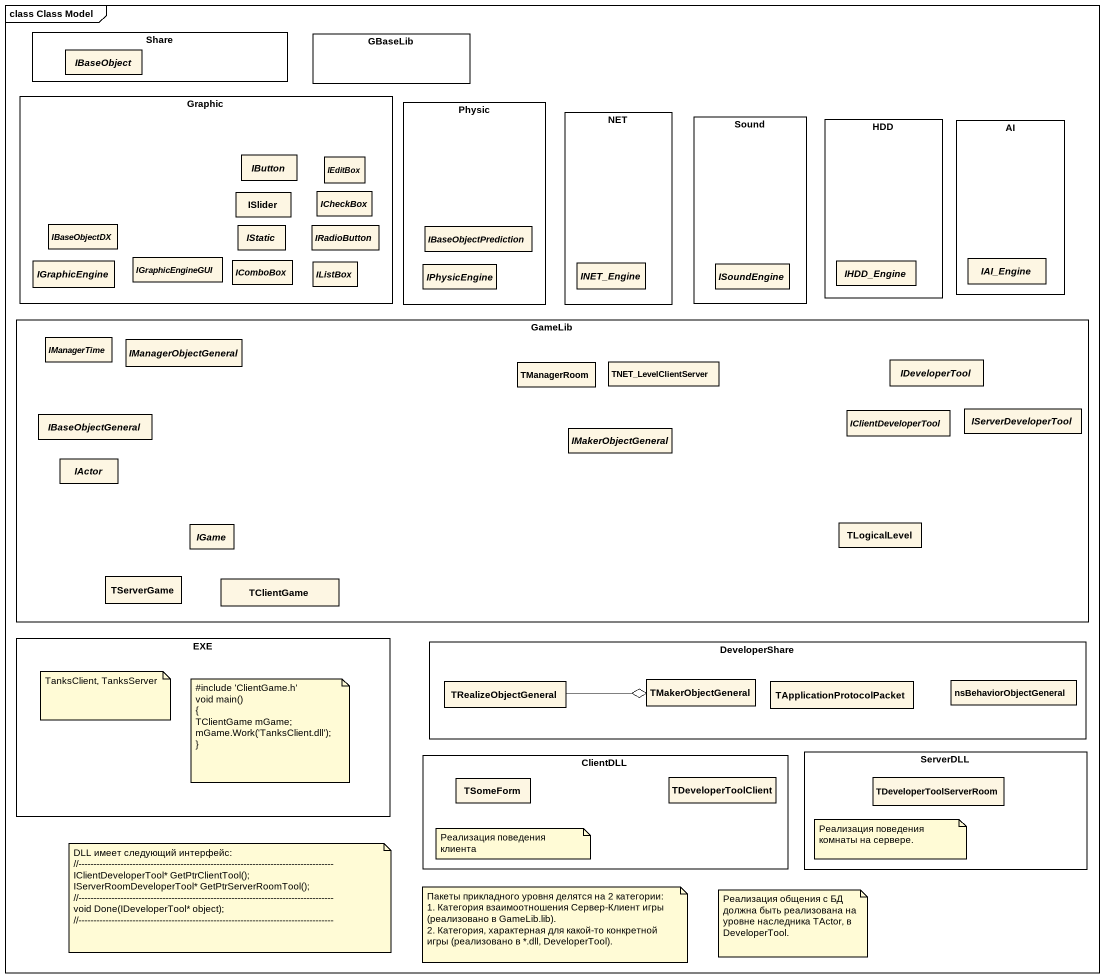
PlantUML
@startuml
mainframe class Class Model
allowmixing
hide circle
hide empty members
rectangle Share {
  abstract class IBaseObject
}
rectangle GBaseLib
rectangle Graphic {
  class ISlider
  abstract class IButton
  abstract class ICheckBox
  abstract class IEditBox
  abstract class IBaseObjectDX
  abstract class IStatic
  abstract class IRadioButton
  abstract class IGraphicEngine
  abstract class IGraphicEngineGUI
  abstract class IComboBox
  abstract class IListBox
}
rectangle Physic {
  abstract class IBaseObjectPrediction
  abstract class IPhysicEngine
}
rectangle NET {
  abstract class INET_Engine
}
rectangle Sound {
  abstract class ISoundEngine
}
rectangle HDD {
  abstract class IHDD_Engine
}
rectangle AI {
  abstract class IAI_Engine
}
rectangle GameLib {
  abstract class IManagerTime
  abstract class IManagerObjectGeneral
  class TManagerRoom
  class TNET_LevelClientServer
  abstract class IDeveloperTool
  abstract class IBaseObjectGeneral
  abstract class IMakerObjectGeneral
  abstract class IClientDeveloperTool
  abstract class IServerDeveloperTool
  abstract class IActor
  abstract class IGame
  class TLogicalLevel
  class TServerGame
  class TClientGame
}
rectangle EXE
rectangle DeveloperShare {
  class TRealizeObjectGeneral
  class TMakerObjectGeneral
  class TApplicationProtocolPacket
  class nsBehaviorObjectGeneral
}
rectangle ServerDLL {
  class TDeveloperToolServerRoom
}
rectangle ClientDLL {
  class TSomeForm
  class TDeveloperToolClient
}
TRealizeObjectGeneral -right-o TMakerObjectGeneral
note as N1
  TanksClient, TanksServer
end note
note as N2
  #include 'ClientGame.h'
  void main()
  {
  TClientGame mGame;
  mGame.Work('TanksClient.dll');
  ~}
end note
note as N3
  Реализация поведения клиента
end note
note as N4
  Реализация поведения комнаты на сервере.
end note
note as N5
  DLL имеет следующий интерфейс:
  //~--~--~--~--~--~--~--~--~--~--~--~--~--~--~--~--~--~--~--~--~--~--~--~--~--~--~--~--~--~--~--~--~--~--~--~--~--~--~--~--~--~---
  IClientDeveloperTool* GetPtrClientTool();
  IServerRoomDeveloperTool* GetPtrServerRoomTool();
  //~--~--~--~--~--~--~--~--~--~--~--~--~--~--~--~--~--~--~--~--~--~--~--~--~--~--~--~--~--~--~--~--~--~--~--~--~--~--~--~--~--~---
  void Done(IDeveloperTool* object);
  //~--~--~--~--~--~--~--~--~--~--~--~--~--~--~--~--~--~--~--~--~--~--~--~--~--~--~--~--~--~--~--~--~--~--~--~--~--~--~--~--~--~---
end note
note as N6
  Пакеты прикладного уровня делятся на 2 категории:
  1. Категория взаимоотношения Сервер-Клиент игры (реализовано в GameLib.lib).
  2. Категория, характерная для какой-то конкретной игры (реализовано в *.dll, DeveloperTool).
end note
note as N7
  Реализация общения с БД должна быть реализована на уровне наследника TActor, в DeveloperTool.
end note
@enduml
